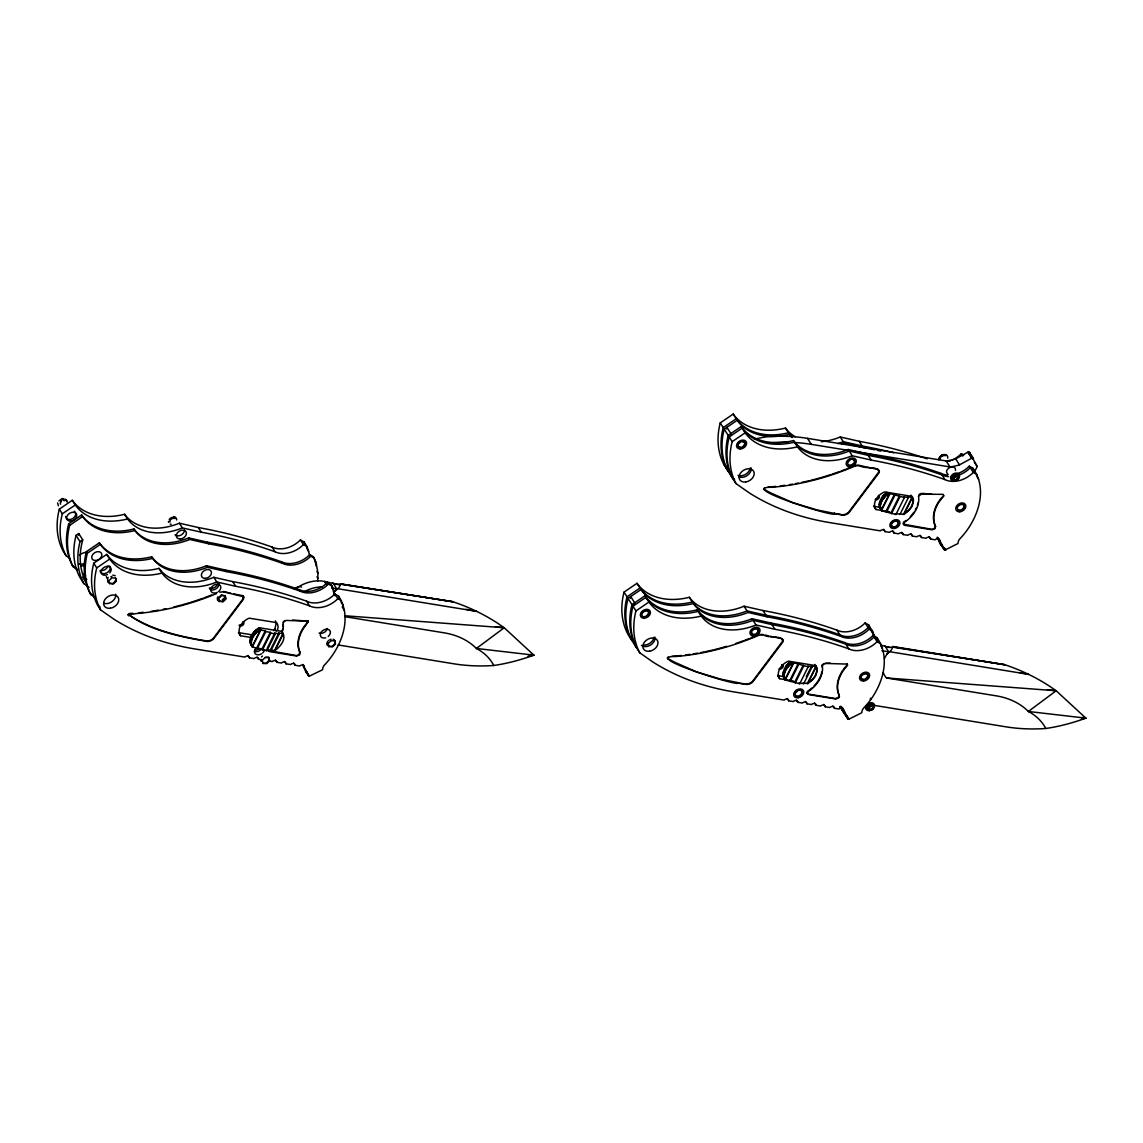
<?xml version="1.0" encoding="UTF-8"?>
<svg xmlns="http://www.w3.org/2000/svg" width="1143" height="1143" viewBox="0 0 1143 1143"><rect width="100%" height="100%" fill="white"/><g stroke="black" fill="none" stroke-linecap="round" stroke-linejoin="round"><path stroke-width="1.5" d="M300.123 652.653A33.618 24.617 -32.5 0 1 306.038 624.992L308.053 621.406L305.724 624.492A33.618 24.617 -32.5 0 0 299.809 652.153L299.78 654.682L296.737 656.053L269.662 651.639L268.134 649.867M839.033 695.144L838.691 697.173L835.647 698.544L808.572 694.13L807.044 692.358L808.887 694.63L835.962 699.045L839.005 697.673L839.033 695.144A33.618 24.617 -32.5 0 1 844.948 667.483L847.163 664.897L846.949 663.583L847.492 665.397L845.277 667.983A33.618 24.617 -32.5 0 0 839.362 695.644M943.804 495.662L941.16 498.234A33.618 24.617 -32.5 0 0 935.245 525.894L935.217 528.437L932.174 529.809L905.085 525.394L903.699 524.451L903.856 522.694A27.761 20.331 -32.5 0 0 918.515 496.305L921.301 494.205L943.161 494.347L943.689 496.162L941.475 498.748A33.618 24.617 -32.5 0 0 935.56 526.394M870.537 700.102L870.38 698.173M955.505 470.387C955.848 462.415 941.989 469.744 948.119 474.316M317.683 581.115L317.94 573.072L316.154 562.956L313.425 556.684L309.767 554.612A22.717 16.645 -32.5 0 1 281.492 561.784A615.405 450.699 -32.5 0 0 207.64 542.211L188.709 537.896A54.35 39.805 -32.5 0 1 133.945 528.98A62.136 45.506 -32.5 0 1 81.639 514.979L68.666 523.823A91.84 67.266 -32.5 0 0 67.794 552.912L68.651 556.27A91.84 67.266 -32.5 0 0 72.466 565.742L77.395 570.186M333.627 593.331A27.218 19.931 -32.5 0 1 335.056 591.031L337.556 588.688A6.001 2.757 -75.3 0 0 340.657 584.102L452.928 601.747A293.908 215.241 -32.5 0 1 498.134 623.549L504.206 627.764L533.881 655.139A186.309 128.359 -40.4 0 1 493.833 665.483A185.08 135.546 -32.5 0 1 453.928 663.812L338.085 644.938M884.411 658.682A27.218 19.931 -32.5 0 1 887.025 654.025L889.525 651.681A6.001 2.757 -75.3 0 0 892.626 647.109L1004.897 664.74A293.908 215.241 -32.5 0 1 1050.103 686.557L1056.175 690.758L1085.85 718.147A186.309 128.359 -40.4 0 1 1045.802 728.491A185.08 135.546 -32.5 0 1 1005.897 726.819L874.252 705.374M243.345 596.246L243.53 599.132L213.641 638.808A6.972 5.101 -32.5 0 1 207.526 641.509C180.48 636.908 149.919 630.636 128.273 614.362C150.433 629.85 180.08 636.68 207.212 641.009A6.972 5.101 -32.5 0 0 213.327 638.308L243.202 598.632L243.159 596.032M770.011 636.222L781.598 638.566L782.741 640.994L752.551 681.299A6.972 5.101 -32.5 0 1 746.436 684L738.435 683.143C737.178 686.443 640.809 655.968 675.484 656.539A220.07 161.163 -32.5 0 0 758.595 635.365A10.758 7.887 -32.5 0 1 764.067 635.194C768.525 638.451 784.612 634.808 782.755 642.123L752.866 681.799A6.972 5.101 -32.5 0 1 746.75 684.5L738.278 683.114M834.233 513.393L834.633 513.907C833.39 517.207 737.006 486.732 771.696 487.289A220.07 161.163 -32.5 0 0 854.793 466.13A10.758 7.887 -32.5 0 1 860.279 465.944C864.722 469.216 880.81 465.572 878.953 472.888L849.078 512.564A6.972 5.101 -32.5 0 1 842.962 515.264L834.161 513.378L842.648 514.764A6.972 5.101 -32.5 0 0 848.749 512.064L878.953 471.745L877.81 469.33L866.208 466.987M267.133 648.438L274.791 633.079L275.292 633.851L266.876 650.753L252.36 646.981C246.731 640.394 252.674 630.936 259.29 627.75L281.821 631.407L283.307 633.765L274.892 650.653L270.377 649.924L278.806 633.022L283.307 633.765M251.617 645.409C250.16 638.908 255.003 632.593 260.533 629.693L252.103 646.595L250.374 643.466M782.926 673.513L786.37 665.426L790.642 661.583L791.885 663.54C786.884 666.84 782.355 673.498 784.97 679.585L793.385 662.683L808.158 666.84L799.729 683.743L785.212 679.971L782.926 673.513L784.169 675.456M879.124 504.263L882.582 496.176L886.839 492.347L888.082 494.305C883.096 497.605 878.553 504.263 881.167 510.335L889.597 493.447L904.356 497.605L895.926 514.493L881.41 510.735L879.124 504.263L880.367 506.22M738.121 682.642L720.862 679.185L696.516 671.841L673.999 661.926L667.569 658.368L668.555 657.125M834.319 513.407L817.059 509.949L792.728 502.606L770.196 492.69L763.767 489.133L764.538 488.018M268.091 650.438L296.423 655.553L298.752 654.896L299.809 652.153M903.527 524.194L931.859 529.309L934.174 528.652L935.36 526.266M282.292 631.936A27.761 20.331 -32.5 0 0 283.093 622.564L285.864 620.449L308.038 621.092L292.622 620.063M822.231 667.298A27.761 20.331 -32.5 0 0 822.003 665.04L822.317 665.555A27.761 20.331 -32.5 0 1 807.644 691.944L807.415 692.558M340.657 584.102L452.928 601.747L340.457 583.787A6.001 4.101 23.2 0 1 334.37 583.673L324.426 581.43A32.061 23.489 -32.5 0 0 296.637 588.016M881.482 645.252L886.339 646.681A6.001 4.101 23.2 0 0 892.426 646.795L1004.897 664.74L892.769 646.481M78.353 535.224L78.738 533.552L82.725 539.796L81.482 545.197A89.297 65.394 -32.5 0 0 81.467 569.814L82.296 573.072A89.611 65.637 -32.5 0 0 86.039 582.33M630.322 598.232L630.707 596.546L634.694 602.804L634.308 604.49M726.534 428.996L726.905 427.311L730.891 433.568L730.506 435.24M277.506 630.45L278.049 627.064A13.616 9.973 -32.5 0 0 276.62 622.635L249.203 618.163C242.687 620.649 236.158 628.85 240.444 635.737L250.717 637.423M822.374 665.269L825.089 663.44L847.263 664.083M273.834 630.707A13.616 9.973 -32.5 0 0 274.82 629.036L276.063 623.935A13.616 9.973 -32.5 0 0 275.392 620.849M252.36 646.981L260.775 630.093L259.29 627.75M256.861 647.724L265.29 630.822L260.775 630.093M257.361 648.51L265.79 631.608L265.29 630.822M261.861 649.238L270.291 632.336L265.79 631.608M262.361 650.024L270.791 633.122L270.291 632.336M266.876 650.753L266.376 649.967L270.877 650.71L279.306 633.808L278.806 633.022M274.634 650.267L283.064 633.365C286.293 640.323 279.335 647.324 274.892 650.653M785.212 679.971L793.642 663.069M789.713 680.699L798.143 663.812M790.213 681.485L798.643 664.583M794.728 682.228L803.143 665.326M795.228 683L803.643 666.098M881.41 510.735L889.84 493.833M885.925 511.464L894.355 494.562M886.425 512.25L894.84 495.348M806.301 676.756L811.659 666.012L816.173 666.74L807.744 683.643L803.243 682.914L803.743 683.685L812.159 666.798L811.659 666.012M890.926 512.978L899.355 496.091M891.426 513.764L899.855 496.862M807.501 683.257L815.916 666.355C819.16 673.313 812.202 680.314 807.744 683.643M899.941 514.45L908.371 497.548L907.871 496.776L912.371 497.505L903.956 514.407L895.44 513.721L895.926 514.493M903.699 514.007L912.128 497.119C915.357 504.063 908.399 511.064 903.956 514.407M974.379 472.202L977.194 466.558L969.664 452.528L967.892 452.242L955.677 458.829A45.377 33.233 -32.5 0 1 946.147 460.943L807.472 438.355A185.08 135.546 -32.5 0 0 767.582 436.683A186.309 128.359 -40.4 0 0 754.337 439.126M284.636 620.678L283.25 622.006M931.602 493.876C928.616 495.162 919.158 491.019 918.672 495.762M107.371 578.472L108.171 577.358M128.588 614.863L136.26 613.548A220.07 161.163 -32.5 0 0 216.384 593.646M335.056 591.031L337.556 588.688L476.588 611.348L466.187 609.319M887.025 654.025L889.525 651.681L1028.557 674.356L1019.885 672.655M218.513 591.588L219.527 590.617A5.444 3.986 -32.5 0 0 217.713 584.216A5.444 3.986 -32.5 0 0 210.726 589.688A5.444 3.986 -32.5 0 0 217.313 592.345M109.599 583.802L108.928 580.701L111.943 577.844L115.629 578.101L116.3 581.216L113.271 584.059L109.242 583.259L112.928 583.516L115.943 580.658L115.629 578.101M225.271 595.96L221.242 595.16L225.271 595.96L225.943 599.075L222.928 601.918L218.899 601.118L218.227 598.003L220.242 596.103M219.242 601.661L218.584 598.561L221.599 595.703M218.899 601.118L222.571 601.375L225.585 598.518L224.928 595.417M262.947 663.397L262.276 660.283L265.305 657.425L268.976 657.682L269.648 660.797L266.633 663.654L262.947 663.397L266.276 663.097L269.291 660.24L268.634 657.139L265.305 657.425M328.141 643.538L331.156 640.68L334.842 640.937L335.499 644.052L332.484 646.895L328.798 646.638L327.798 642.98L328.798 646.638M328.455 646.095L332.142 646.352L335.156 643.495L334.842 640.937M737.649 443.898L740.664 441.041L744.693 441.841L745.35 444.956L742.336 447.813L738.664 447.556L737.649 443.898L738.664 447.556M737.992 444.441L741.007 441.598L744.693 441.841M738.307 446.999L741.993 447.256L745.007 444.413L744.35 441.298M643.452 611.234L641.437 613.134L642.452 616.791L646.138 617.049L649.153 614.191L648.138 610.533L649.153 614.191M641.794 613.677L644.809 610.833L648.495 611.091M642.452 616.791L645.781 616.491L648.81 613.648M849.306 459.857L847.292 461.758L848.306 465.415L851.992 465.672L855.007 462.815L854.335 459.7L850.306 458.9L854.335 459.7M847.635 462.301L850.663 459.457M848.306 465.415L851.635 465.115L854.65 462.272L853.992 459.157M751.437 631.536L754.451 628.693L758.138 628.95L758.795 632.05L755.78 634.908L752.108 634.651L751.094 630.993L752.108 634.651M751.751 634.108L755.437 634.351L758.452 631.507L757.78 628.393L754.451 628.693M890.997 523.48L894.012 520.622L898.041 521.437L898.712 524.537L895.683 527.394L892.011 527.137L890.997 523.48L892.011 527.137M891.34 524.023L894.355 521.179L898.041 521.437M891.654 526.594L895.34 526.837L898.355 523.994L897.698 520.879M957.863 510.392L957.205 507.278L960.22 504.434L963.906 504.677L964.563 507.792L961.549 510.65L957.863 510.392L961.206 510.092L964.221 507.249L963.549 504.134L960.22 504.434M797.814 689.872L794.785 692.715L795.799 696.373L799.486 696.63L802.5 693.772L801.486 690.129L797.814 689.872L801.843 690.672M795.142 693.272L798.157 690.415M795.799 696.373L799.128 696.087L802.157 693.229L801.486 690.129M860.993 676.513L864.022 673.67L867.694 673.927L868.366 677.027L865.351 679.885L861.665 679.628L860.65 675.97L861.665 679.628M861.308 679.085L864.994 679.328L868.008 676.485L867.351 673.37L864.022 673.67M261.518 656.939L262.476 656.053M132.731 613.248L129.259 613.52L128.902 614.448M495.376 626.721L504.206 627.764L476.402 648.467A87.64 64.179 -32.5 0 0 444.184 632.836L344.972 616.677M1047.345 689.729L1056.175 690.758L1028.371 711.475A87.64 64.179 -32.5 0 0 996.139 695.83L886.497 677.97A27.218 19.931 -32.5 0 1 883.268 672.47M58.879 500.934L62.308 498.491L64.108 498.962M70.037 558.627L66.094 555.741L63.108 551.04A91.84 67.266 -32.5 0 1 59.293 541.568L58.436 538.21A91.84 67.266 -32.5 0 1 59.322 509.121L72.295 500.291A62.136 45.506 -32.5 0 0 124.587 514.279A54.35 39.805 -32.5 0 0 179.365 523.208L198.296 527.523A615.405 450.699 -32.5 0 1 272.134 547.083A22.717 16.645 -32.5 0 0 300.423 539.91L304.081 541.982L307.067 546.683L309.967 556.341M66.094 555.741A91.84 67.266 -32.5 0 1 62.279 546.254L61.422 542.896A91.84 67.266 -32.5 0 1 62.308 513.821L75.281 504.977A62.136 45.506 -32.5 0 0 127.573 518.965A54.35 39.805 -32.5 0 0 182.351 527.895L201.282 532.209A615.405 450.699 -32.5 0 1 275.12 551.783A22.717 16.645 -32.5 0 0 303.409 544.597L307.067 546.683M73.466 567.299A91.84 67.266 -32.5 0 1 69.637 557.827L68.78 554.469A91.84 67.266 -32.5 0 1 69.666 525.38L82.639 516.55A62.136 45.506 -32.5 0 0 134.945 530.538A54.35 39.805 -32.5 0 0 189.709 539.467L208.64 543.782A615.405 450.699 -32.5 0 1 282.492 563.342A22.717 16.645 -32.5 0 0 310.767 556.17L314.425 558.241M89.054 587.416L83.81 583.559L79.839 577.315A91.84 67.266 -32.5 0 1 76.01 567.828L75.152 564.485A91.84 67.266 -32.5 0 1 76.038 535.395L78.738 533.552M83.81 583.559A91.84 67.266 -32.5 0 1 79.996 574.086L79.138 570.728A91.84 67.266 -32.5 0 1 80.024 541.639L82.725 539.796M95.112 598.018L90.183 593.574A91.84 67.266 -32.5 0 1 86.368 584.087L85.511 580.744A91.84 67.266 -32.5 0 1 86.382 551.655L99.355 542.811A62.136 45.506 -32.5 0 0 151.662 556.798A54.35 39.805 -32.5 0 0 206.426 565.728L225.357 570.043A615.405 450.699 -32.5 0 1 299.209 589.617A22.717 16.645 -32.5 0 0 327.484 582.43L332.142 586.073L335.056 595.732M91.183 595.132A91.84 67.266 -32.5 0 1 87.354 585.659L86.497 582.301A91.84 67.266 -32.5 0 1 87.382 553.212L100.355 544.368A62.136 45.506 -32.5 0 0 152.662 558.37A54.35 39.805 -32.5 0 0 207.426 567.285L226.357 571.614A615.405 450.699 -32.5 0 1 300.209 591.174A22.717 16.645 -32.5 0 0 328.484 584.002L332.142 586.073M261.676 659.825L258.618 659.325A3 2.2 -32.5 0 0 257.046 657.554A3 2.2 -32.5 0 0 254.06 658.582L249.488 657.839A3 2.2 -32.5 0 0 247.902 656.068A3 2.2 -32.5 0 0 244.916 657.096L194.667 648.91A301.581 220.856 -32.5 0 1 113.914 619.192L100.541 609.833L97.555 605.133A91.84 67.266 -32.5 0 1 93.726 595.66L92.869 592.303A91.84 67.266 -32.5 0 1 93.755 563.213L106.728 554.384A62.136 45.506 -32.5 0 0 159.02 568.371A54.35 39.805 -32.5 0 0 213.798 577.301L232.729 581.616A615.405 450.699 -32.5 0 1 306.581 601.189A22.717 16.645 -32.5 0 0 334.856 594.003L338.514 596.074C352.816 617.791 341.571 646.524 325.455 663.983A7.758 5.686 -32.5 0 0 322.583 669.741L309.124 676.27L302.824 664.426M100.541 609.833A91.84 67.266 -32.5 0 1 96.712 600.346L95.855 597.003A91.84 67.266 -32.5 0 1 96.741 567.914L109.714 559.07A62.136 45.506 -32.5 0 0 162.006 573.072A54.35 39.805 -32.5 0 0 216.784 581.987L235.715 586.302A615.405 450.699 -32.5 0 1 309.567 605.876A22.717 16.645 -32.5 0 0 337.842 598.689L341.5 600.775M957.805 473.559A22.717 16.645 -32.5 0 0 969.293 466.187L972.95 468.273C988.666 490.004 977.479 519.894 960.892 537.724A7.758 5.686 -32.5 0 0 958.02 543.496L944.847 550.083L939.746 540.525A3 2.2 -32.5 0 0 938.16 538.739A3 2.2 -32.5 0 0 935.174 539.782L930.602 539.039A3 2.2 -32.5 0 0 929.016 537.253A3 2.2 -32.5 0 0 926.03 538.282L921.472 537.539A3 2.2 -32.5 0 0 919.886 535.767A3 2.2 -32.5 0 0 916.9 536.796L912.328 536.053A3 2.2 -32.5 0 0 910.742 534.281A3 2.2 -32.5 0 0 907.756 535.31L903.199 534.567A3 2.2 -32.5 0 0 901.613 532.795A3 2.2 -32.5 0 0 898.627 533.824L894.055 533.081A3 2.2 -32.5 0 0 892.469 531.295A3 2.2 -32.5 0 0 889.483 532.338L884.925 531.595A3 2.2 -32.5 0 0 883.339 529.809A3 2.2 -32.5 0 0 880.353 530.852L830.089 522.665A301.581 220.856 -32.5 0 1 749.337 492.933L735.963 483.575L724.019 464.815A91.84 67.266 -32.5 0 1 720.204 455.343L719.347 451.985A91.84 67.266 -32.5 0 1 720.233 422.896L733.206 414.066A62.136 45.506 -32.5 0 0 785.498 428.054A54.35 39.805 -32.5 0 0 795.199 436.697M792.242 437.583A54.35 39.805 -32.5 0 1 789.484 434.311A62.136 45.506 -32.5 0 1 737.178 420.31L724.205 429.154A91.84 67.266 -32.5 0 0 723.333 458.243L724.191 461.601A91.84 67.266 -32.5 0 0 728.005 471.073M947.633 475.088A22.717 16.645 -32.5 0 1 941.018 473.373A615.405 450.699 -32.5 0 0 867.166 453.8L848.235 449.485A54.35 39.805 -32.5 0 1 793.456 440.555A62.136 45.506 -32.5 0 1 741.164 426.568L728.191 435.412A91.84 67.266 -32.5 0 0 727.305 464.501L728.162 467.844A91.84 67.266 -32.5 0 0 731.991 477.331L734.606 479.246M735.963 483.575A91.84 67.266 -32.5 0 1 732.149 474.102L731.291 470.745A91.84 67.266 -32.5 0 1 732.177 441.655L745.15 432.826A62.136 45.506 -32.5 0 0 797.443 446.813A54.35 39.805 -32.5 0 0 852.221 455.743L871.152 460.058A615.405 450.699 -32.5 0 1 944.99 479.617A22.717 16.645 -32.5 0 0 973.279 472.445L976.936 474.516M635.779 646.567A91.84 67.266 -32.5 0 1 631.965 637.08L631.107 633.736A91.84 67.266 -32.5 0 1 631.979 604.647L644.966 595.803A62.136 45.506 -32.5 0 0 697.259 609.805A54.35 39.805 -32.5 0 0 752.023 618.72L770.953 623.035A615.405 450.699 -32.5 0 1 844.806 642.609A22.717 16.645 -32.5 0 0 873.081 635.437L876.738 637.508C892.469 659.24 881.282 689.143 864.694 706.974A7.758 5.686 -32.5 0 0 861.808 712.732L848.649 719.318L843.534 709.76A3 2.2 -32.5 0 0 841.948 707.988A3 2.2 -32.5 0 0 838.962 709.017L834.404 708.274A3 2.2 -32.5 0 0 832.818 706.488A3 2.2 -32.5 0 0 829.832 707.531L825.26 706.788A3 2.2 -32.5 0 0 823.674 705.002A3 2.2 -32.5 0 0 820.688 706.045L816.131 705.288A3 2.2 -32.5 0 0 814.545 703.516A3 2.2 -32.5 0 0 811.559 704.545L806.987 703.802A3 2.2 -32.5 0 0 805.401 702.031A3 2.2 -32.5 0 0 802.415 703.059L797.857 702.316A3 2.2 -32.5 0 0 796.271 700.545A3 2.2 -32.5 0 0 793.285 701.573L788.713 700.83A3 2.2 -32.5 0 0 787.127 699.059A3 2.2 -32.5 0 0 784.141 700.087L733.892 691.901A301.581 220.856 -32.5 0 1 653.139 662.168L639.766 652.824L627.821 634.051A91.84 67.266 -32.5 0 1 623.992 624.578L623.149 621.221A91.84 67.266 -32.5 0 1 624.021 592.131L636.994 583.301A62.136 45.506 -32.5 0 0 689.3 597.289A54.35 39.805 -32.5 0 0 744.064 606.219L762.995 610.533A615.405 450.699 -32.5 0 1 836.847 630.107A22.717 16.645 -32.5 0 0 865.122 622.921L868.78 625.007L874.495 635.965L870.523 629.707M872.766 631.25L869.109 629.179A22.717 16.645 -32.5 0 1 840.834 636.351A615.405 450.699 -32.5 0 0 766.982 616.791L748.051 612.462A54.35 39.805 -32.5 0 1 693.272 603.547A62.136 45.506 -32.5 0 1 640.98 589.559L628.007 598.389A91.84 67.266 -32.5 0 0 627.121 627.478L627.978 630.836A91.84 67.266 -32.5 0 0 631.808 640.309L634.422 642.237M639.766 652.824A91.84 67.266 -32.5 0 1 635.937 643.338L635.079 639.98A91.84 67.266 -32.5 0 1 635.965 610.905L648.938 602.061A62.136 45.506 -32.5 0 0 701.245 616.048A54.35 39.805 -32.5 0 0 756.009 624.978L774.94 629.293A615.405 450.699 -32.5 0 1 848.792 648.867A22.717 16.645 -32.5 0 0 877.067 641.68L880.724 643.766M888.082 494.305L889.597 493.447M791.885 663.54L793.385 662.683M855.178 451.499L949.962 466.944A45.377 33.233 -32.5 0 0 959.506 464.844L971.707 458.243L973.479 458.529M946.375 461.243L950.219 461.143M768.167 487.004L771.368 486.789A220.07 161.163 -32.5 0 0 775.868 486.389M671.955 656.239L675.17 656.039A220.07 161.163 -32.5 0 0 681.171 655.482M845.291 713.103L840.562 706.888M830.089 663.026L825.089 663.44M941.332 543.868L940.06 543.554L937.189 537.367M942.175 545.425L941.046 545.111L937.474 537.381M306.738 671.684L305.624 671.355L302.752 665.169M845.134 713.103L844.52 713.046M646.295 610.405L644.809 610.833M345.143 615.777L504.206 627.764M886.497 677.97L1056.175 690.758M112.828 575.143L115.2 575.715M1081.435 718.976A186.309 142.732 -23.5 0 0 1085.85 718.147L1028.371 711.475A72.28 52.935 -32.5 0 1 1045.802 728.491M528.009 656.239A186.309 142.732 -23.5 0 0 533.881 655.139L476.402 648.467A72.28 52.935 -32.5 0 1 493.833 665.483M309.424 676.342L306.281 671.613M793.428 442.455A185.08 135.546 -32.5 0 1 811.301 444.356L851.664 450.928M908.371 497.548L903.856 496.819L904.356 497.605M873.881 506.363L880.739 507.478M873.781 506.078L875.881 509.492L889.583 511.721M881.91 650.71L888.697 651.81L884.868 645.809M331.641 587.988L336.728 588.816L332.899 582.801M812.159 666.798L807.658 666.055L808.158 666.84M784.527 676.727L777.683 675.613L779.669 678.728L793.371 680.971M803.743 683.685L799.228 682.957L799.729 683.743M274.791 633.079L279.306 633.808M270.791 633.122L275.292 633.851M252.16 634.851L238.458 632.622L240.444 635.737M269.277 661.068L272.334 661.554A3 2.2 -32.5 0 1 275.32 660.525A3 2.2 -32.5 0 1 276.892 662.311L281.464 663.054A3 2.2 -32.5 0 1 284.45 662.011A3 2.2 -32.5 0 1 286.036 663.797L290.608 664.54A3 2.2 -32.5 0 1 293.594 663.497A3 2.2 -32.5 0 1 295.165 665.283L299.737 666.026A3 2.2 -32.5 0 1 302.724 664.997A3 2.2 -32.5 0 1 304.309 666.769M233.929 593.931L237.13 594.531M219.842 592.26A10.758 7.887 -32.5 0 1 224.842 592.203L243.659 596.746M886.339 646.681L889.811 647.352M334.37 583.673L339.585 584.687M821.374 441.698A54.35 39.805 -32.5 0 0 840.276 436.983L859.207 441.298A615.405 450.699 -32.5 0 1 927.159 458.814M841.577 444.27A54.35 39.805 -32.5 0 0 844.248 443.227L863.179 447.542A615.405 450.699 -32.5 0 1 869.58 448.756M238.73 594.846L242.673 595.689L243.959 597.56M1082.45 717.447L1085.85 718.147M530.481 654.439L533.881 655.139M223.242 591.474A10.758 7.887 -32.5 0 1 224.528 591.703L227.657 592.445M861.522 465.815L864.651 466.587M765.324 635.065L768.453 635.822M940.575 543.768L944.704 550.054M229.229 592.831L230.786 593.231M173.665 516.822L175.236 517.236M845.234 714.532L841.262 706.617M844.105 712.918L840.748 706.217M952.362 460.015A22.717 16.645 -32.5 0 0 961.334 453.685L963.763 455.071M175.393 518.193L176.151 518.636M65.837 500.334L66.58 500.791M82.982 574.1L85.554 575.801M724.019 464.815L726.648 466.744M72.466 565.742L77.71 569.585M83.253 576.958L86.839 579.601M90.183 593.574L92.812 595.489M97.555 605.133L100.17 607.062M969.278 452.357L973.236 458.414M968.993 452.271L972.964 458.314M968.692 452.228L972.664 458.243M968.378 452.214L972.364 458.214M968.221 452.214L972.036 458.214M974.322 462.058L977.194 466.558M967.892 452.242L971.707 458.243M976.422 475.717L978.665 479.231M961.334 453.685L962.82 456.028M969.293 466.187L973.279 472.445M955.677 458.829L959.506 464.844M946.147 460.943L949.962 466.944M941.018 473.373L944.99 479.617M910.885 495.162L912.371 497.505M938.246 538.182L939.746 540.525M944.318 547.74L945.804 550.083M943.989 547.783L945.475 550.126M942.918 546.597L945.318 550.126M940.875 543.839L945.004 550.112M940.06 543.554L944.418 549.983M929.116 536.681L930.602 539.039M878.353 469.587L879.381 471.316M919.972 535.195L921.472 537.539M859.207 441.298L863.179 447.542M867.166 453.8L871.152 460.058M885.311 493.462L886.554 495.419M903.856 522.694L903.527 522.194A27.761 20.331 -32.5 0 0 905.956 520.522M910.842 533.71L912.328 536.053M903.256 523.123L903.57 523.908M903.299 523.694L904.027 524.908M883.868 494.748L885.111 496.705M883.068 495.648L884.311 497.605M882.582 496.176L883.825 498.134M881.453 497.734L882.696 499.691M860.279 465.944L859.95 465.444A10.758 7.887 -32.5 0 0 855.435 465.401M901.698 532.224L903.199 534.567M880.524 499.348L881.767 501.306M840.276 436.983L844.248 443.227M848.235 449.485L852.221 455.743M879.824 501.005L881.067 502.963M879.353 502.663L880.596 504.62M854.793 466.13L854.478 465.63A220.07 161.163 -32.5 0 1 847.02 468.716M879.153 505.792L880.396 507.749M879.438 507.206L880.681 509.164M892.569 530.738L894.055 533.081M883.425 529.252L884.925 531.595M807.472 438.355L811.301 444.356M785.498 428.054L789.484 434.311M793.456 440.555L797.443 446.813M733.206 414.066L737.178 420.31M741.164 426.568L745.15 432.826M880.967 646.124L882.453 648.467M865.122 622.921L869.109 629.179M873.081 635.437L877.067 641.68M763.581 488.561L764.081 489.633M720.233 422.896L732.177 441.655M836.847 630.107L840.834 636.351M844.806 642.609L848.792 648.867M847.292 664.397L847.563 665.14M823.56 663.826L822.617 664.726M839.162 695.501L839.491 696.416M814.673 664.397L816.173 666.74M842.048 707.417L843.534 709.76M841.177 706.96L844.206 711.446M846.877 715.847L849.278 719.361M840.862 706.931L843.891 711.446M845.82 714.661L848.949 719.361M845.52 714.604L848.649 719.318M840.148 706.76L848.349 719.261M839.891 706.631L847.835 719.047M832.904 705.931L834.404 708.274M782.384 639.023L783.126 640.251M823.774 704.431L825.26 706.788M782.869 640.351L783.155 641.166M762.995 610.533L766.982 616.791M770.953 623.035L774.94 629.293M789.099 662.697L790.342 664.654M807.644 691.944L807.329 691.444A27.761 20.331 -32.5 0 0 812.016 687.915M814.63 702.945L816.131 705.288M807.044 692.658L807.415 693.43M807.187 693.201L807.815 694.144M787.67 663.983L788.913 665.94M786.855 664.883L788.099 666.84M786.37 665.426L787.613 667.369M785.255 666.969L786.498 668.926M805.501 701.459L806.987 703.802M784.327 668.584L785.57 670.541M744.064 606.219L748.051 612.462M752.023 618.72L756.009 624.978M783.612 670.241L784.855 672.198M783.141 671.898L784.384 673.856M758.595 635.365L758.28 634.865A220.07 161.163 -32.5 0 1 750.822 637.951M782.941 675.042L784.198 676.985M783.226 676.442L784.469 678.399M796.357 699.973L797.857 702.316M777.583 675.313L779.669 678.728M787.227 698.487L788.713 700.83M689.3 597.289L693.272 603.547M697.259 609.805L701.245 616.048M636.994 583.301L640.98 589.559M644.966 595.803L648.938 602.061M667.498 657.354L667.726 658.082M667.383 658.011L667.883 658.868M624.021 592.131L635.965 610.905M306.553 547.868L308.796 551.383M314.011 558.255L316.154 562.956M341 601.961L343.229 605.476M300.423 539.91L303.409 544.597M309.767 554.612L310.767 556.17M327.484 582.43L328.484 584.002M334.856 594.003L337.842 598.689M342.171 606.919L344.4 610.433M324.426 581.43L326.341 584.43M316.94 571.514L317.94 573.072M316.968 576.829L317.954 578.401M272.134 547.083L275.12 551.783M281.492 561.784L282.492 563.342M299.209 589.617L300.209 591.174M306.581 601.189L309.567 605.876M308.024 621.649L308.253 622.406M306.01 671.541L309.124 676.27M305.624 671.355L308.853 676.17M274.82 629.036L276.135 631.122M293.68 662.94L295.165 665.283M284.536 661.454L286.036 663.797M198.296 527.523L201.282 532.209M207.64 542.211L208.64 543.782M225.357 570.043L226.357 571.614M232.729 581.616L235.715 586.302M257.775 628.593L259.018 630.55M270.377 649.924L270.877 650.71M256.246 629.707L257.489 631.665M275.406 659.954L276.892 662.311M267.862 649.938L268.591 651.153M254.803 631.007L256.046 632.951M254.003 631.908L255.246 633.851M253.517 632.436L254.76 634.394M252.389 633.979L253.632 635.937M251.46 635.608L252.703 637.565M179.365 523.208L182.351 527.895M188.709 537.896L189.709 539.467M206.426 565.728L207.426 567.285M213.798 577.301L216.784 581.987M250.76 637.265L252.003 639.223M250.288 638.908L251.531 640.866M250.06 640.523L251.303 642.48M250.088 642.052L251.331 644.009M257.132 656.982L258.618 659.325M247.988 655.496L249.488 657.839M124.587 514.279L127.573 518.965M133.945 528.98L134.945 530.538M151.662 556.798L152.662 558.37M159.02 568.371L162.006 573.072M72.295 500.291L75.281 504.977M81.639 514.979L82.639 516.55M99.355 542.811L100.355 544.368M106.728 554.384L109.714 559.07M65.665 499.391L66.023 499.934A4.415 3.229 -32.5 0 0 65.365 499.405M106.256 576.601L107.742 578.929M128.187 614.591L128.473 615.305M128.159 615.02L128.659 615.877M58.379 505.806L57.579 502.949M59.322 509.121L62.308 513.821M68.666 523.823L69.666 525.38M76.038 535.395L80.024 541.639M86.382 551.655L87.382 553.212M93.755 563.213L96.741 567.914M82.853 577.329L85.239 581.087M875.881 509.492C871.58 502.606 878.11 494.405 884.639 491.919L912.043 496.391A13.616 9.973 -32.5 0 1 913.486 500.805L912.243 505.92A13.616 9.973 -32.5 0 1 903.284 513.964M969.664 452.528L972.636 458.957M840.991 706.603L843.848 712.789M281.821 631.407L282.592 634.008M307.724 620.592L308.381 621.906M975.108 472.973L973.95 469.83L970.293 467.758A22.717 16.645 -32.5 0 1 958.791 475.131M972.95 468.273L974.107 471.402M878.896 642.209L877.738 639.066L874.081 636.994A22.717 16.645 -32.5 0 1 845.806 644.166A615.405 450.699 -32.5 0 0 771.954 624.607L753.023 620.292A54.35 39.805 -32.5 0 1 698.259 611.362A62.136 45.506 -32.5 0 1 645.952 597.375L632.979 606.204A91.84 67.266 -32.5 0 0 632.093 635.294L632.951 638.651A91.84 67.266 -32.5 0 0 636.78 648.124M876.738 637.508L877.895 640.651M873.509 634.394L871.766 629.693L868.109 627.607A22.717 16.645 -32.5 0 1 839.834 634.794A615.405 450.699 -32.5 0 0 765.981 615.22L747.051 610.905A54.35 39.805 -32.5 0 1 692.287 601.99A62.136 45.506 -32.5 0 1 639.98 587.988L627.007 596.832A91.84 67.266 -32.5 0 0 626.135 625.921L626.978 629.264A91.84 67.266 -32.5 0 0 630.807 638.751M868.78 625.007L869.937 628.136M338.514 596.074L339.671 599.218M331.141 584.516L332.884 589.216M304.081 541.982L305.238 545.125M778.897 677.399C776.354 670.498 782.326 663.612 788.427 661.154L815.845 665.626A13.616 9.973 -32.5 0 1 817.274 670.041L816.031 675.156A13.616 9.973 -32.5 0 1 807.087 683.2M935.245 525.894L935.674 526.766M333.27 590.874L334.056 594.174M315.168 561.384L316.34 566.342M911.657 497.748L911.685 499.277M176.622 519.079A4.415 3.229 -32.5 0 1 176.679 519.979M171.207 524.294A4.415 3.229 -32.5 0 1 170.25 524.108M168.55 522.294A4.415 3.229 -32.5 0 1 168.492 521.394M169.207 519.536A4.415 3.229 -32.5 0 1 171.85 517.45M172.922 517.136A4.415 3.229 -32.5 0 1 174.922 517.265M175.722 517.679A4.415 3.229 -32.5 0 1 176.293 518.293M170.078 522.08A2.872 2.1 -32.5 0 1 170.536 519.736M171.05 519.222A2.872 2.1 -32.5 0 1 174.293 518.536M327.355 645.309A4.415 3.229 -32.5 0 1 326.869 643.68M327.041 642.737A4.415 3.229 -32.5 0 1 327.469 641.809M328.155 640.937A4.415 3.229 -32.5 0 1 329.013 640.194M330.027 639.623A4.415 3.229 -32.5 0 1 331.084 639.28M333.127 639.294A4.415 3.229 -32.5 0 1 333.956 639.666M334.585 640.251A4.415 3.229 -32.5 0 1 334.97 641.009M74.252 511.207A5.444 3.986 -32.5 0 1 72.681 518.593A5.444 3.986 -32.5 0 1 65.637 516.393M184.423 529.995A5.444 3.986 -32.5 0 1 180.894 535.138A5.444 3.986 -32.5 0 1 175.093 534.767M327.341 628.507A5.444 3.986 -32.5 0 1 319.068 632.979M264.519 649.595A5.444 3.986 -32.5 0 1 262.676 652.924M261.547 653.782A5.444 3.986 -32.5 0 1 255.16 653.653A5.444 3.986 -32.5 0 1 256.303 647.81M325.726 637.794A5.444 3.986 -32.5 0 1 320.469 633.651A5.444 3.986 -32.5 0 1 328.298 629.422A5.444 3.986 -32.5 0 1 328.212 636.465M243.016 621.763A2.729 2 -32.5 0 1 243.059 624.978A2.729 2 -32.5 0 1 239.287 625.521M243.402 622.235A2.729 2 -32.5 0 1 242.016 624.649A2.729 2 -32.5 0 1 239.23 625.035M218.627 583.044A5.444 3.986 -32.5 0 1 215.941 588.874A5.444 3.986 -32.5 0 1 209.526 588.859M261.59 648.767A5.444 3.986 -32.5 0 1 254.518 651.424M109.514 565.985A5.444 3.986 -32.5 0 1 106.499 573.014A5.444 3.986 -32.5 0 1 100.07 570.486M259.69 648.238A5.444 3.986 -32.5 0 1 254.689 650.11M115.714 594.189A8.172 5.986 -32.5 0 1 112.114 601.518A8.172 5.986 -32.5 0 1 103.67 603.218M217.742 583.673A5.444 3.986 -32.5 0 1 209.383 587.945M108.056 565.971A5.444 3.986 -32.5 0 1 100.655 570.428M107.485 574.586A5.444 3.986 -32.5 0 1 101.084 571.671A5.444 3.986 -32.5 0 1 108.242 566.371A5.444 3.986 -32.5 0 1 109.757 572.914M283.007 624.307A27.761 20.331 -32.5 0 1 282.95 626.635M282.607 629.021A27.761 20.331 -32.5 0 1 281.978 631.436M211.598 594.974A220.07 161.163 -32.5 0 1 204.083 597.832M202.582 598.375A220.07 161.163 -32.5 0 1 190.481 602.418M188.952 602.875A220.07 161.163 -32.5 0 1 182.88 604.633M181.366 605.047A220.07 161.163 -32.5 0 1 173.75 606.99M166.149 608.69A220.07 161.163 -32.5 0 1 163.106 609.305M158.548 610.148A220.07 161.163 -32.5 0 1 150.976 611.362M143.432 612.319A220.07 161.163 -32.5 0 1 138.932 612.791M294.423 589.231A5.444 3.986 -32.5 0 1 301.566 587.045M84.239 563.642A8.172 5.986 -32.5 0 1 78.596 563.828M85.225 565.214A8.172 5.986 -32.5 0 1 81.324 565.785M79.396 555.241A8.172 5.986 -32.5 0 1 86.911 552.469M66.737 500.434A4.415 3.229 -32.5 0 1 67.123 502.12M60.365 500.834A4.415 3.229 -32.5 0 1 63.351 499.291M60.522 504.22A2.872 2.1 -32.5 0 1 60.608 502.477M60.979 501.877A2.872 2.1 -32.5 0 1 61.479 501.363M63.479 500.491A2.872 2.1 -32.5 0 1 64.737 500.677M269.048 659.568A4.415 3.229 -32.5 0 1 268.619 660.497M261.118 661.297A4.415 3.229 -32.5 0 1 261.175 659.482M223.799 598.232A2.872 2.1 -32.5 0 1 223.414 598.803M222.885 599.318A2.872 2.1 -32.5 0 1 222.256 599.732M225.342 597.832A4.415 3.229 -32.5 0 1 224.914 598.775M219.256 601.275A4.415 3.229 -32.5 0 1 218.427 600.904M217.799 600.332A4.415 3.229 -32.5 0 1 217.413 599.575M217.299 598.703A4.415 3.229 -32.5 0 1 217.913 596.832M304.895 591.374A32.061 23.489 -32.5 0 1 322.297 586.845M115.7 579.972A4.415 3.229 -32.5 0 1 115.257 580.915M108.142 582.473A4.415 3.229 -32.5 0 1 107.828 579.901M110.814 576.786A4.415 3.229 -32.5 0 1 111.885 576.443M744.765 443.727A4.415 3.229 -32.5 0 1 744.322 444.656M892.026 526.752A4.415 3.229 -32.5 0 1 891.183 526.38M788.413 442.27A185.08 135.546 -32.5 0 0 771.396 442.684A186.309 142.732 -23.5 0 0 767.067 442.712M957.248 478.746A2.2 1.614 -32.5 0 0 956.434 476.188A2.2 1.614 -32.5 0 0 953.648 478.446A2.2 1.614 -32.5 0 0 956.362 479.46A3.086 2.257 -32.5 0 1 952.519 478.131A3.086 2.257 -32.5 0 1 956.42 474.974A3.086 2.257 -32.5 0 1 957.548 478.546M953.433 480.174A3.958 2.9 -32.5 0 1 951.748 476.417A3.958 2.9 -32.5 0 1 956.691 473.788A3.958 2.9 -32.5 0 1 958.377 477.545M957.834 478.36A3.958 2.9 -32.5 0 1 957.12 479.074M956.262 479.646A3.958 2.9 -32.5 0 1 955.305 480.031M940.475 456.657A2.2 1.614 -32.5 0 1 944.032 455.586M940.803 456.9A3.086 2.257 -32.5 0 1 942.761 455.6M943.518 455.457A3.086 2.257 -32.5 0 1 944.218 455.486M939.932 458.914A3.086 2.257 -32.5 0 1 940.06 457.029M940.475 456.4A3.086 2.257 -32.5 0 1 945.018 455.543M941.103 456.7A2.2 1.614 -32.5 0 1 942.504 455.771M938.789 459.815A4.843 3.543 -32.5 0 1 943.561 454.6A4.843 3.543 -32.5 0 1 947.704 458.129M939.66 458.743A3.958 2.9 -32.5 0 1 939.975 457.9M941.218 456.386A3.958 2.9 -32.5 0 1 942.089 455.814M943.032 455.428A3.958 2.9 -32.5 0 1 945.704 455.528M939.289 459.072A3.958 2.9 -32.5 0 1 941.761 455.314A3.958 2.9 -32.5 0 1 946.018 455.486M948.633 476.66A22.717 16.645 -32.5 0 1 942.003 474.931A615.405 450.699 -32.5 0 0 868.166 455.371L849.235 451.042A54.35 39.805 -32.5 0 1 794.456 442.127A62.136 45.506 -32.5 0 1 742.164 428.125L729.191 436.969A91.84 67.266 -32.5 0 0 728.305 466.058L729.163 469.416A91.84 67.266 -32.5 0 0 732.977 478.888M751.151 467.944A8.172 5.986 -32.5 0 1 747.536 475.274A8.172 5.986 -32.5 0 1 739.107 476.974M750.194 468.059A8.172 5.986 -32.5 0 1 738.107 475.402M893.769 452.799A615.405 450.699 -32.5 0 0 862.193 445.984L843.263 441.669A54.35 39.805 -32.5 0 1 837.89 443.627M871.18 449.07A615.405 450.699 -32.5 0 1 874.352 449.713M877.524 450.371A615.405 450.699 -32.5 0 1 880.681 451.056M791.242 436.026A54.35 39.805 -32.5 0 1 788.484 432.74A62.136 45.506 -32.5 0 1 736.192 418.752L723.219 427.596A91.84 67.266 -32.5 0 0 722.333 456.671L723.19 460.029A91.84 67.266 -32.5 0 0 727.005 469.502M878.438 495.519A2.729 2 -32.5 0 1 878.724 498.462A2.729 2 -32.5 0 1 875.152 499.577M878.696 495.476A2.729 2 -32.5 0 1 875.838 498.977M918.043 502.777A27.761 20.331 -32.5 0 1 917.415 505.177M916.5 507.592A27.761 20.331 -32.5 0 1 915.314 509.964M913.886 512.293A27.761 20.331 -32.5 0 1 910.314 516.665M845.52 469.316A220.07 161.163 -32.5 0 1 841.019 471.03M839.519 471.588A220.07 161.163 -32.5 0 1 831.975 474.216M830.461 474.716A220.07 161.163 -32.5 0 1 810.701 480.374M809.187 480.746A220.07 161.163 -32.5 0 1 801.572 482.432M798.543 483.046A220.07 161.163 -32.5 0 1 795.499 483.618M792.47 484.161A220.07 161.163 -32.5 0 1 789.442 484.646M784.898 485.318A220.07 161.163 -32.5 0 1 780.369 485.904M963.978 506.563A4.415 3.229 -32.5 0 1 963.535 507.492M867.766 675.799A4.415 3.229 -32.5 0 1 867.337 676.727M872.58 708.017A2.2 1.614 -32.5 0 1 869.137 709.174A2.2 1.614 -32.5 0 1 870.237 706.131A2.2 1.614 -32.5 0 1 872.752 707.546M873.409 707.26A3.958 2.9 -32.5 0 1 867.437 709.503A3.958 2.9 -32.5 0 1 868.609 704.202A3.958 2.9 -32.5 0 1 873.781 705.588M648.567 612.962A4.415 3.229 -32.5 0 1 648.124 613.891M758.209 630.822A4.415 3.229 -32.5 0 1 757.766 631.75M781.683 664.583A2.729 2 -32.5 0 1 782.726 667.441A2.729 2 -32.5 0 1 778.955 668.812M782.484 664.712A2.729 2 -32.5 0 1 780.298 668.084M654.953 637.18A8.172 5.986 -32.5 0 1 650.453 645.109A8.172 5.986 -32.5 0 1 641.48 645.395M821.831 672.013A27.761 20.331 -32.5 0 1 814.116 685.914M749.322 638.551A220.07 161.163 -32.5 0 1 744.822 640.266M743.307 640.823A220.07 161.163 -32.5 0 1 735.763 643.466M726.662 646.324A220.07 161.163 -32.5 0 1 714.504 649.61M712.975 649.981A220.07 161.163 -32.5 0 1 705.374 651.681M703.859 651.981A220.07 161.163 -32.5 0 1 700.816 652.582M697.773 653.139A220.07 161.163 -32.5 0 1 693.229 653.896M690.201 654.339A220.07 161.163 -32.5 0 1 685.671 654.953M760.652 634.451A10.758 7.887 -32.5 0 1 762.91 634.522M653.982 637.294A8.172 5.986 -32.5 0 1 643.638 645.038M854.964 464.372L853.95 465.344A5.444 3.986 -32.5 0 1 846.191 464.172A5.444 3.986 -32.5 0 1 852.735 457.943A5.444 3.986 -32.5 0 1 854.964 464.372M758.752 633.608L757.738 634.579A5.444 3.986 -32.5 0 1 749.994 633.422A5.444 3.986 -32.5 0 1 756.523 627.178A5.444 3.986 -32.5 0 1 758.752 633.608M180.265 538.996A5.444 3.986 -32.5 0 0 186.18 532.081A5.444 3.986 -32.5 0 0 177.608 532.567A5.444 3.986 -32.5 0 0 180.265 538.996M70.437 521.137A5.444 3.986 -32.5 0 0 76.581 514.364A5.444 3.986 -32.5 0 0 68.08 514.564A5.444 3.986 -32.5 0 0 70.437 521.137M205.34 578.387A5.444 3.986 -32.5 0 0 211.255 571.471A5.444 3.986 -32.5 0 0 202.682 571.971A5.444 3.986 -32.5 0 0 205.34 578.387M95.512 560.541A5.444 3.986 -32.5 0 0 101.67 553.755A5.444 3.986 -32.5 0 0 93.169 553.955A5.444 3.986 -32.5 0 0 95.512 560.541M110.314 608.247A8.172 5.986 -32.5 0 0 118.158 597.403A8.172 5.986 -32.5 0 0 105.085 599.303A8.172 5.986 -32.5 0 0 110.314 608.247M955.619 480.274A2.2 1.614 -32.5 0 0 957.963 477.445A2.2 1.614 -32.5 0 0 954.476 477.717A2.2 1.614 -32.5 0 0 955.619 480.274M955.148 480.489A3.086 2.257 -32.5 0 0 958.42 476.531A3.086 2.257 -32.5 0 0 953.533 476.917A3.086 2.257 -32.5 0 0 955.148 480.489M954.191 480.932A4.843 3.543 -32.5 0 0 959.32 474.716A4.843 3.543 -32.5 0 0 951.676 475.302A4.843 3.543 -32.5 0 0 954.191 480.932M954.676 480.717A3.958 2.9 -32.5 0 0 958.863 475.631A3.958 2.9 -32.5 0 0 952.605 476.102A3.958 2.9 -32.5 0 0 954.676 480.717M745.75 481.989A8.172 5.986 -32.5 0 0 753.594 471.159A8.172 5.986 -32.5 0 0 740.521 473.059A8.172 5.986 -32.5 0 0 745.75 481.989M894.397 528.509A5.444 3.986 -32.5 0 0 899.541 521.251A5.444 3.986 -32.5 0 0 890.826 522.594A5.444 3.986 -32.5 0 0 894.397 528.509M959.849 511.807A5.444 3.986 -32.5 0 0 965.564 504.792A5.444 3.986 -32.5 0 0 956.934 505.506A5.444 3.986 -32.5 0 0 959.849 511.807M740.307 448.985A5.444 3.986 -32.5 0 0 746.45 442.198A5.444 3.986 -32.5 0 0 737.949 442.412A5.444 3.986 -32.5 0 0 740.307 448.985M870.652 709.989A2.2 1.614 -32.5 0 0 872.995 707.16A2.2 1.614 -32.5 0 0 869.509 707.431A2.2 1.614 -32.5 0 0 870.652 709.989M869.866 709.703A3.086 2.257 -32.5 0 0 873.138 705.76A3.086 2.257 -32.5 0 0 868.251 706.131A3.086 2.257 -32.5 0 0 869.866 709.703M870.18 710.217A3.086 2.257 -32.5 0 0 873.452 706.26A3.086 2.257 -32.5 0 0 868.58 706.631A3.086 2.257 -32.5 0 0 870.18 710.217M869.237 710.646A4.843 3.543 -32.5 0 0 874.366 704.431A4.843 3.543 -32.5 0 0 866.708 705.017A4.843 3.543 -32.5 0 0 869.237 710.646M869.709 710.432A3.958 2.9 -32.5 0 0 873.909 705.345A3.958 2.9 -32.5 0 0 867.637 705.817A3.958 2.9 -32.5 0 0 869.709 710.432M649.553 651.239A8.172 5.986 -32.5 0 0 657.382 640.394A8.172 5.986 -32.5 0 0 644.309 642.295A8.172 5.986 -32.5 0 0 649.553 651.239M798.185 697.744A5.444 3.986 -32.5 0 0 803.343 690.486A5.444 3.986 -32.5 0 0 794.614 691.829A5.444 3.986 -32.5 0 0 798.185 697.744M863.637 681.042A5.444 3.986 -32.5 0 0 869.352 674.027A5.444 3.986 -32.5 0 0 860.722 674.756A5.444 3.986 -32.5 0 0 863.637 681.042M644.095 618.22A5.444 3.986 -32.5 0 0 650.253 611.448A5.444 3.986 -32.5 0 0 641.752 611.648A5.444 3.986 -32.5 0 0 644.095 618.22"/></g></svg>
